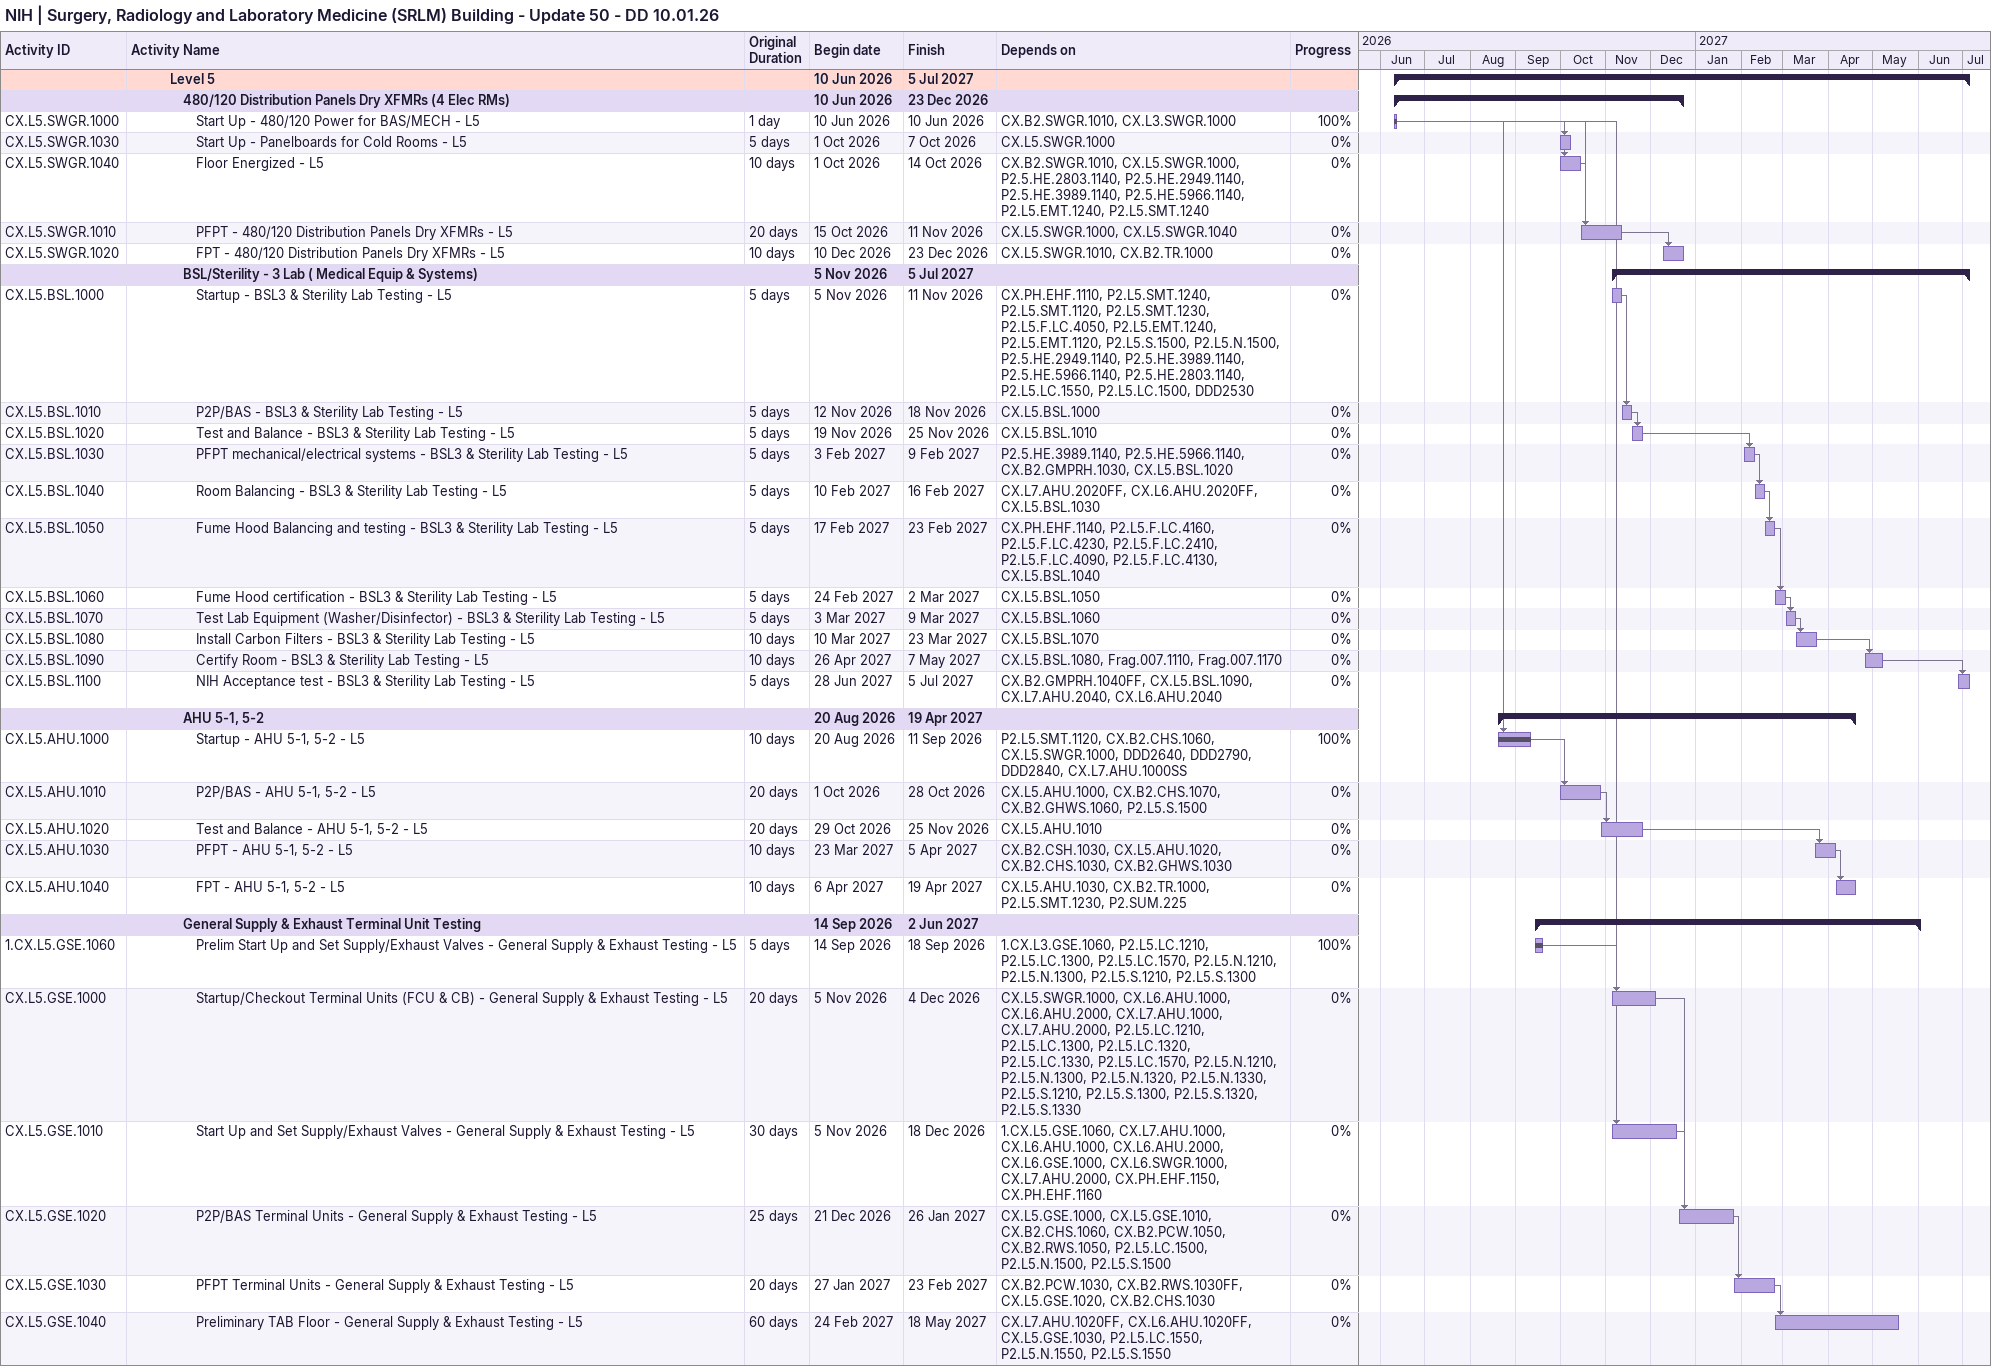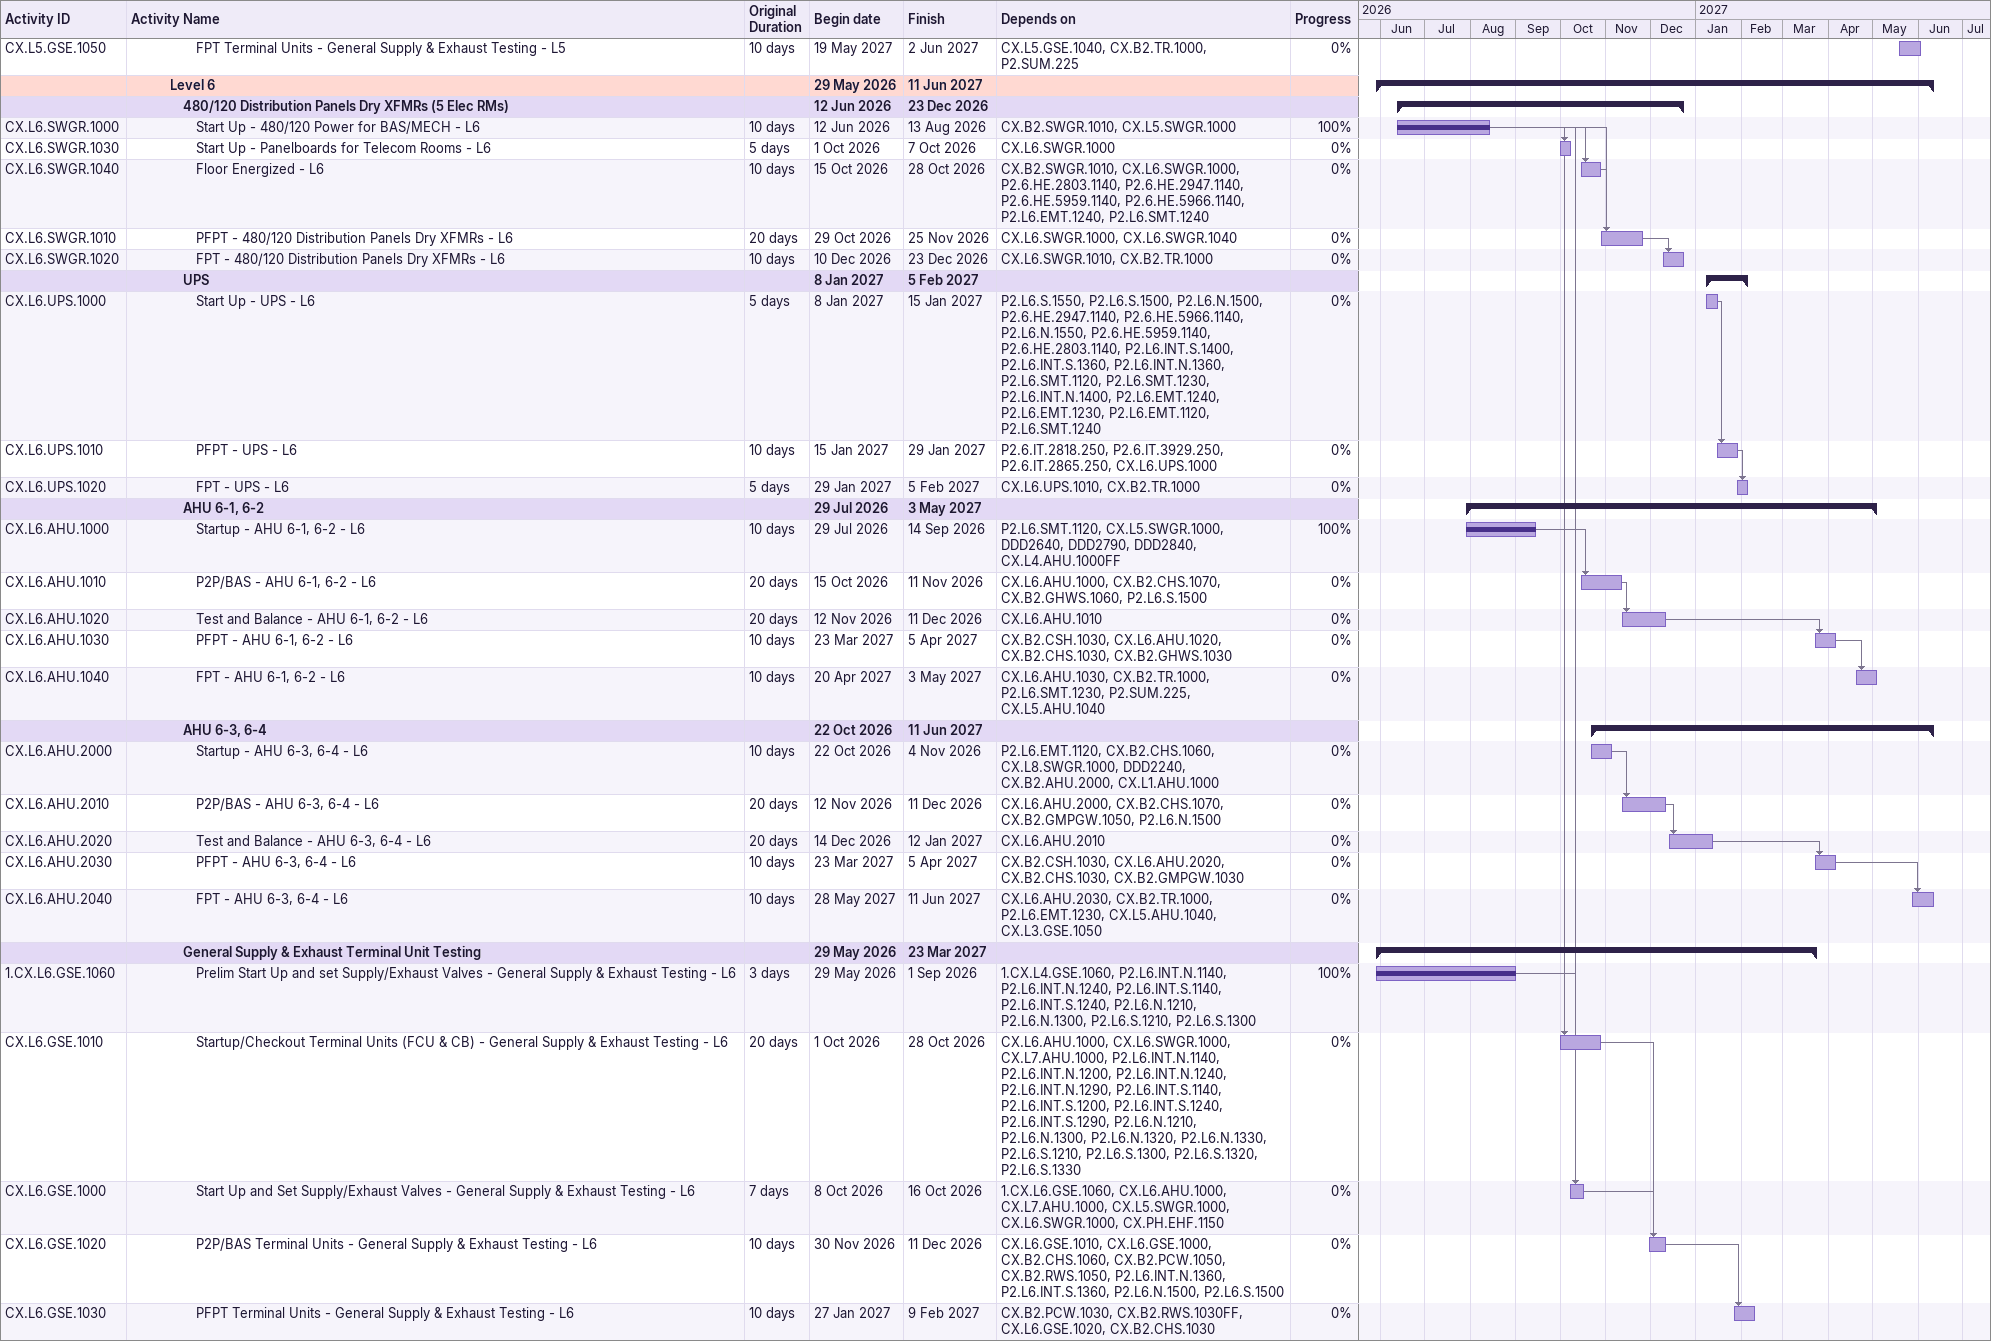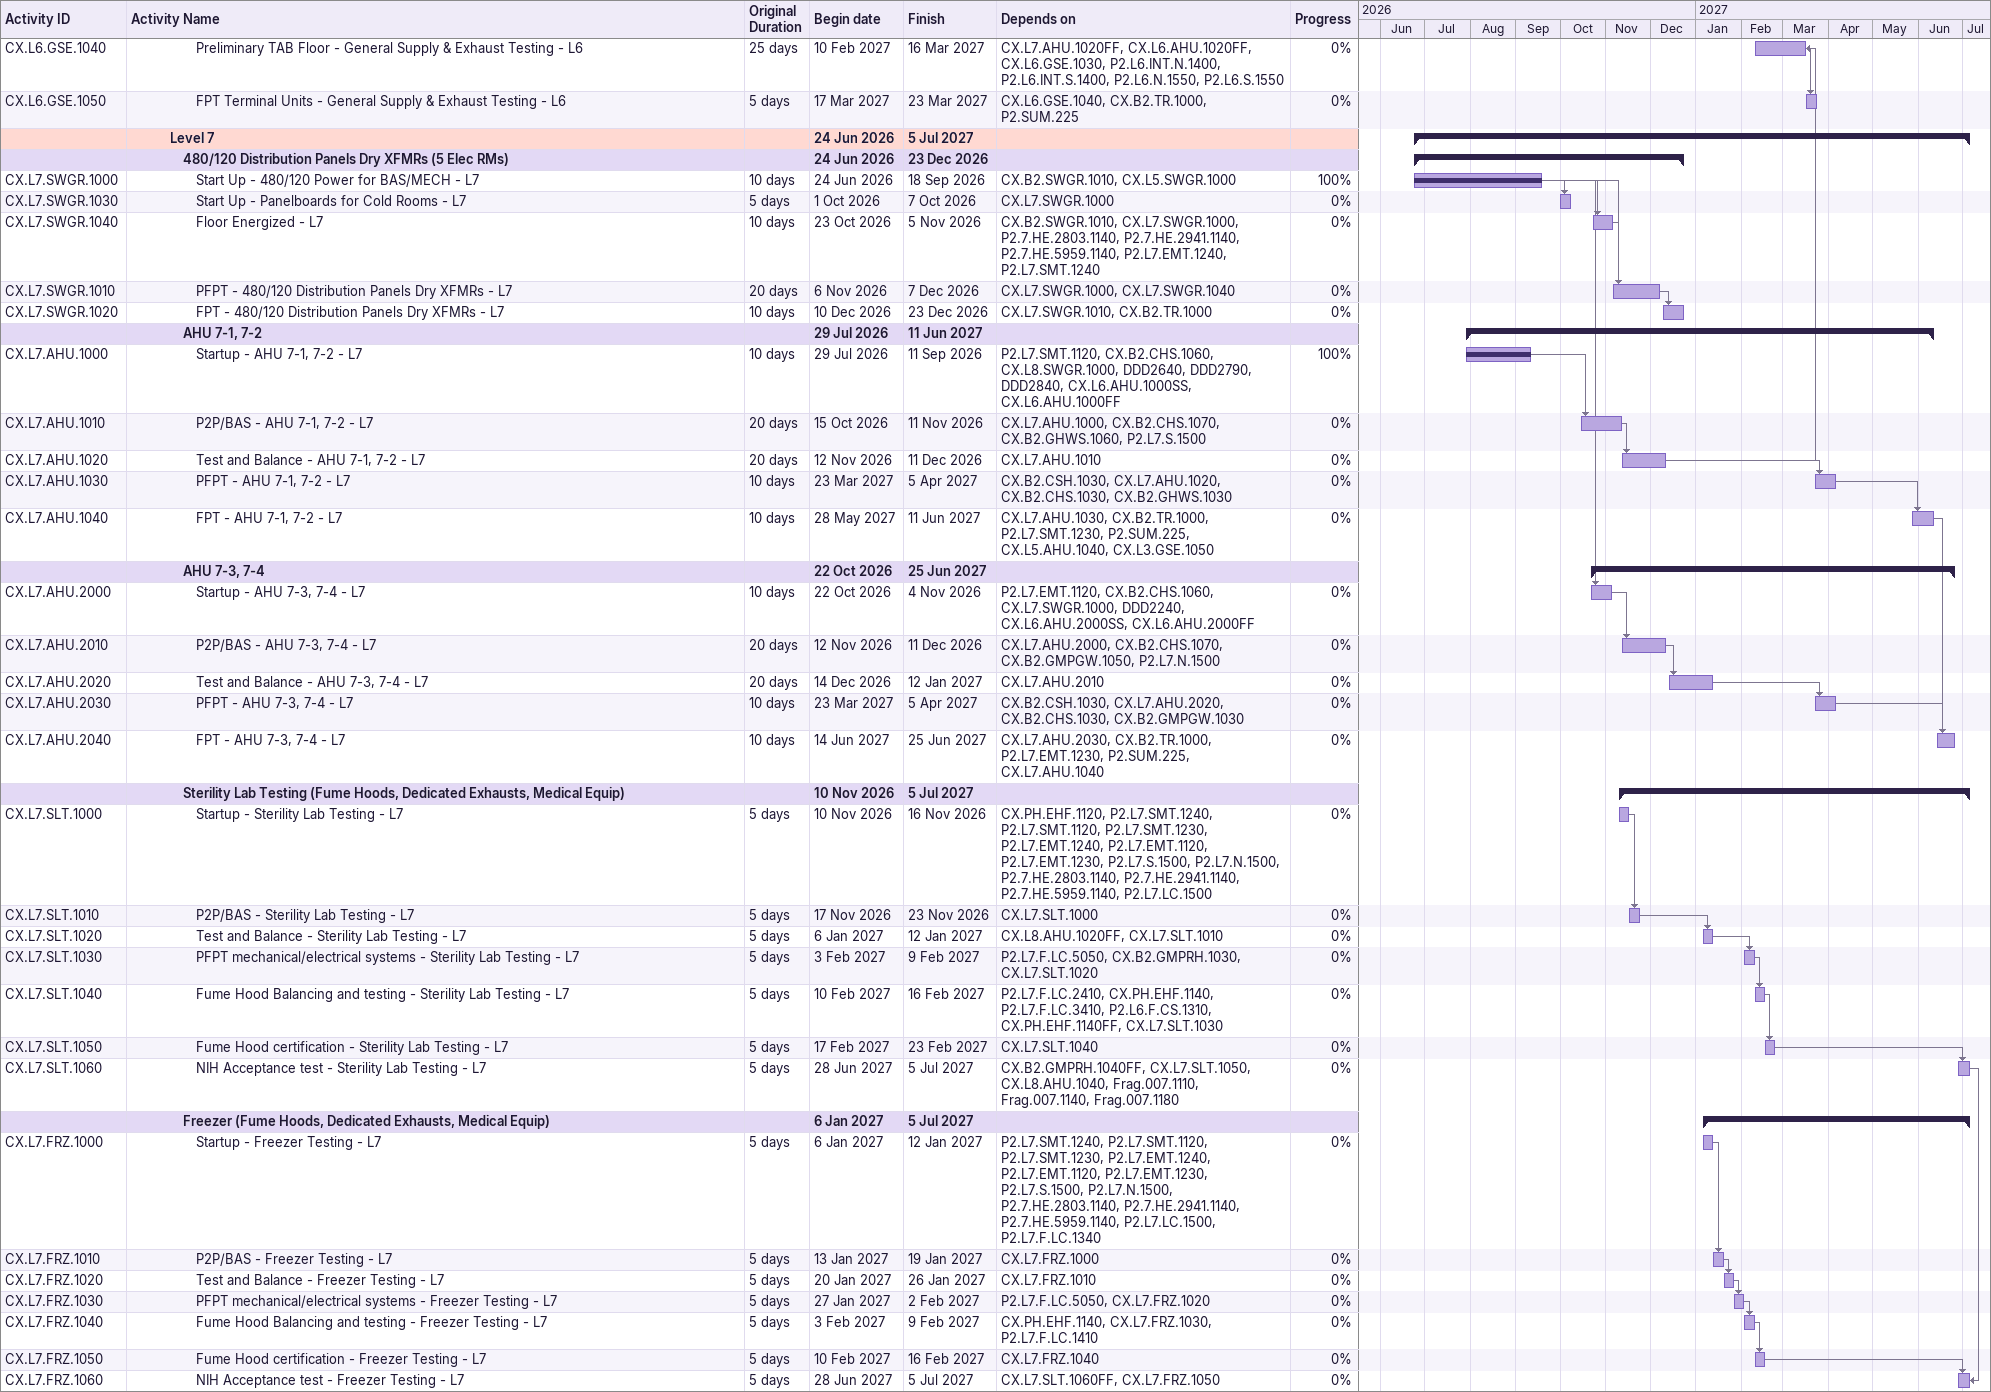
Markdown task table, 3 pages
NIH | Surgery, Radiology and Laboratory Medicine (SRLM) Building - Update 50 - DD 10.01.26

| ID | Level | Task | Original duration | Start | Finish | Predecessors | % complete |
|---|---|---|---|---|---|---|---|
|  | 4 | **Level 5** |  | 2026-06-10 | 2027-07-05 |  |  |
|  | 5 | **480/120 Distribution Panels Dry XFMRs (4 Elec RMs)** |  | 2026-06-10 | 2026-12-23 |  |  |
| CX.L5.SWGR.1000 | 6 | Start Up - 480/120 Power for BAS/MECH - L5 | 1d | 2026-06-10 | 2026-06-10 | CX.B2.SWGR.1010, CX.L3.SWGR.1000 | 100 |
| CX.L5.SWGR.1030 | 6 | Start Up - Panelboards for Cold Rooms - L5 | 5d | 2026-10-01 | 2026-10-07 | CX.L5.SWGR.1000 | 0 |
| CX.L5.SWGR.1040 | 6 | Floor Energized - L5 | 10d | 2026-10-01 | 2026-10-14 | CX.B2.SWGR.1010, CX.L5.SWGR.1000, P2.5.HE.2803.1140, P2.5.HE.2949.1140, P2.5.HE.3989.1140, P2.5.HE.5966.1140, P2.L5.EMT.1240, P2.L5.SMT.1240 | 0 |
| CX.L5.SWGR.1010 | 6 | PFPT - 480/120 Distribution Panels Dry XFMRs - L5 | 20d | 2026-10-15 | 2026-11-11 | CX.L5.SWGR.1000, CX.L5.SWGR.1040 | 0 |
| CX.L5.SWGR.1020 | 6 | FPT - 480/120 Distribution Panels Dry XFMRs - L5 | 10d | 2026-12-10 | 2026-12-23 | CX.L5.SWGR.1010, CX.B2.TR.1000 | 0 |
|  | 5 | **BSL/Sterility - 3 Lab ( Medical Equip & Systems)** |  | 2026-11-05 | 2027-07-05 |  |  |
| CX.L5.BSL.1000 | 6 | Startup - BSL3 & Sterility Lab Testing - L5 | 5d | 2026-11-05 | 2026-11-11 | CX.PH.EHF.1110, P2.L5.SMT.1240, P2.L5.SMT.1120, P2.L5.SMT.1230, P2.L5.F.LC.4050, P2.L5.EMT.1240, P2.L5.EMT.1120, P2.L5.S.1500, P2.L5.N.1500, P2.5.HE.2949.1140, P2.5.HE.3989.1140, P2.5.HE.5966.1140, P2.5.HE.2803.1140, P2.L5.LC.1550, P2.L5.LC.1500, DDD2530 | 0 |
| CX.L5.BSL.1010 | 6 | P2P/BAS - BSL3 & Sterility Lab Testing - L5 | 5d | 2026-11-12 | 2026-11-18 | CX.L5.BSL.1000 | 0 |
| CX.L5.BSL.1020 | 6 | Test and Balance - BSL3 & Sterility Lab Testing - L5 | 5d | 2026-11-19 | 2026-11-25 | CX.L5.BSL.1010 | 0 |
| CX.L5.BSL.1030 | 6 | PFPT mechanical/electrical systems - BSL3 & Sterility Lab Testing - L5 | 5d | 2027-02-03 | 2027-02-09 | P2.5.HE.3989.1140, P2.5.HE.5966.1140, CX.B2.GMPRH.1030, CX.L5.BSL.1020 | 0 |
| CX.L5.BSL.1040 | 6 | Room Balancing - BSL3 & Sterility Lab Testing - L5 | 5d | 2027-02-10 | 2027-02-16 | CX.L7.AHU.2020FF, CX.L6.AHU.2020FF, CX.L5.BSL.1030 | 0 |
| CX.L5.BSL.1050 | 6 | Fume Hood Balancing and testing - BSL3 & Sterility Lab Testing - L5 | 5d | 2027-02-17 | 2027-02-23 | CX.PH.EHF.1140, P2.L5.F.LC.4160, P2.L5.F.LC.4230, P2.L5.F.LC.2410, P2.L5.F.LC.4090, P2.L5.F.LC.4130, CX.L5.BSL.1040 | 0 |
| CX.L5.BSL.1060 | 6 | Fume Hood certification - BSL3 & Sterility Lab Testing - L5 | 5d | 2027-02-24 | 2027-03-02 | CX.L5.BSL.1050 | 0 |
| CX.L5.BSL.1070 | 6 | Test Lab Equipment (Washer/Disinfector) - BSL3 & Sterility Lab Testing - L5 | 5d | 2027-03-03 | 2027-03-09 | CX.L5.BSL.1060 | 0 |
| CX.L5.BSL.1080 | 6 | Install Carbon Filters - BSL3 & Sterility Lab Testing - L5 | 10d | 2027-03-10 | 2027-03-23 | CX.L5.BSL.1070 | 0 |
| CX.L5.BSL.1090 | 6 | Certify Room - BSL3 & Sterility Lab Testing - L5 | 10d | 2027-04-26 | 2027-05-07 | CX.L5.BSL.1080, Frag.007.1110, Frag.007.1170 | 0 |
| CX.L5.BSL.1100 | 6 | NIH Acceptance test - BSL3 & Sterility Lab Testing - L5 | 5d | 2027-06-28 | 2027-07-05 | CX.B2.GMPRH.1040FF, CX.L5.BSL.1090, CX.L7.AHU.2040, CX.L6.AHU.2040 | 0 |
|  | 5 | **AHU 5-1, 5-2** |  | 2026-08-20 | 2027-04-19 |  |  |
| CX.L5.AHU.1000 | 6 | Startup - AHU 5-1, 5-2 - L5 | 10d | 2026-08-20 | 2026-09-11 | P2.L5.SMT.1120, CX.B2.CHS.1060, CX.L5.SWGR.1000, DDD2640, DDD2790, DDD2840, CX.L7.AHU.1000SS | 100 |
| CX.L5.AHU.1010 | 6 | P2P/BAS - AHU 5-1, 5-2 - L5 | 20d | 2026-10-01 | 2026-10-28 | CX.L5.AHU.1000, CX.B2.CHS.1070, CX.B2.GHWS.1060, P2.L5.S.1500 | 0 |
| CX.L5.AHU.1020 | 6 | Test and Balance - AHU 5-1, 5-2 - L5 | 20d | 2026-10-29 | 2026-11-25 | CX.L5.AHU.1010 | 0 |
| CX.L5.AHU.1030 | 6 | PFPT - AHU 5-1, 5-2 - L5 | 10d | 2027-03-23 | 2027-04-05 | CX.B2.CSH.1030, CX.L5.AHU.1020, CX.B2.CHS.1030, CX.B2.GHWS.1030 | 0 |
| CX.L5.AHU.1040 | 6 | FPT - AHU 5-1, 5-2 - L5 | 10d | 2027-04-06 | 2027-04-19 | CX.L5.AHU.1030, CX.B2.TR.1000, P2.L5.SMT.1230, P2.SUM.225 | 0 |
|  | 5 | **General Supply & Exhaust Terminal Unit Testing** |  | 2026-09-14 | 2027-06-02 |  |  |
| 1.CX.L5.GSE.1060 | 6 | Prelim Start Up and Set Supply/Exhaust Valves - General Supply & Exhaust Testing - L5 | 5d | 2026-09-14 | 2026-09-18 | 1.CX.L3.GSE.1060, P2.L5.LC.1210, P2.L5.LC.1300, P2.L5.LC.1570, P2.L5.N.1210, P2.L5.N.1300, P2.L5.S.1210, P2.L5.S.1300 | 100 |
| CX.L5.GSE.1000 | 6 | Startup/Checkout Terminal Units (FCU & CB) - General Supply & Exhaust Testing - L5 | 20d | 2026-11-05 | 2026-12-04 | CX.L5.SWGR.1000, CX.L6.AHU.1000, CX.L6.AHU.2000, CX.L7.AHU.1000, CX.L7.AHU.2000, P2.L5.LC.1210, P2.L5.LC.1300, P2.L5.LC.1320, P2.L5.LC.1330, P2.L5.LC.1570, P2.L5.N.1210, P2.L5.N.1300, P2.L5.N.1320, P2.L5.N.1330, P2.L5.S.1210, P2.L5.S.1300, P2.L5.S.1320, P2.L5.S.1330 | 0 |
| CX.L5.GSE.1010 | 6 | Start Up and Set Supply/Exhaust Valves - General Supply & Exhaust Testing - L5 | 30d | 2026-11-05 | 2026-12-18 | 1.CX.L5.GSE.1060, CX.L7.AHU.1000, CX.L6.AHU.1000, CX.L6.AHU.2000, CX.L6.GSE.1000, CX.L6.SWGR.1000, CX.L7.AHU.2000, CX.PH.EHF.1150, CX.PH.EHF.1160 | 0 |
| CX.L5.GSE.1020 | 6 | P2P/BAS Terminal Units - General Supply & Exhaust Testing - L5 | 25d | 2026-12-21 | 2027-01-26 | CX.L5.GSE.1000, CX.L5.GSE.1010, CX.B2.CHS.1060, CX.B2.PCW.1050, CX.B2.RWS.1050, P2.L5.LC.1500, P2.L5.N.1500, P2.L5.S.1500 | 0 |
| CX.L5.GSE.1030 | 6 | PFPT Terminal Units - General Supply & Exhaust Testing - L5 | 20d | 2027-01-27 | 2027-02-23 | CX.B2.PCW.1030, CX.B2.RWS.1030FF, CX.L5.GSE.1020, CX.B2.CHS.1030 | 0 |
| CX.L5.GSE.1040 | 6 | Preliminary TAB Floor - General Supply & Exhaust Testing - L5 | 60d | 2027-02-24 | 2027-05-18 | CX.L7.AHU.1020FF, CX.L6.AHU.1020FF, CX.L5.GSE.1030, P2.L5.LC.1550, P2.L5.N.1550, P2.L5.S.1550 | 0 |
| CX.L5.GSE.1050 | 6 | FPT Terminal Units - General Supply & Exhaust Testing - L5 | 10d | 2027-05-19 | 2027-06-02 | CX.L5.GSE.1040, CX.B2.TR.1000, P2.SUM.225 | 0 |
|  | 4 | **Level 6** |  | 2026-05-29 | 2027-06-11 |  |  |
|  | 5 | **480/120 Distribution Panels Dry XFMRs (5 Elec RMs)** |  | 2026-06-12 | 2026-12-23 |  |  |
| CX.L6.SWGR.1000 | 6 | Start Up - 480/120 Power for BAS/MECH - L6 | 10d | 2026-06-12 | 2026-08-13 | CX.B2.SWGR.1010, CX.L5.SWGR.1000 | 100 |
| CX.L6.SWGR.1030 | 6 | Start Up - Panelboards for Telecom Rooms - L6 | 5d | 2026-10-01 | 2026-10-07 | CX.L6.SWGR.1000 | 0 |
| CX.L6.SWGR.1040 | 6 | Floor Energized - L6 | 10d | 2026-10-15 | 2026-10-28 | CX.B2.SWGR.1010, CX.L6.SWGR.1000, P2.6.HE.2803.1140, P2.6.HE.2947.1140, P2.6.HE.5959.1140, P2.6.HE.5966.1140, P2.L6.EMT.1240, P2.L6.SMT.1240 | 0 |
| CX.L6.SWGR.1010 | 6 | PFPT - 480/120 Distribution Panels Dry XFMRs - L6 | 20d | 2026-10-29 | 2026-11-25 | CX.L6.SWGR.1000, CX.L6.SWGR.1040 | 0 |
| CX.L6.SWGR.1020 | 6 | FPT - 480/120 Distribution Panels Dry XFMRs - L6 | 10d | 2026-12-10 | 2026-12-23 | CX.L6.SWGR.1010, CX.B2.TR.1000 | 0 |
|  | 5 | **UPS** |  | 2027-01-08 | 2027-02-05 |  |  |
| CX.L6.UPS.1000 | 6 | Start Up - UPS - L6 | 5d | 2027-01-08 | 2027-01-15 | P2.L6.S.1550, P2.L6.S.1500, P2.L6.N.1500, P2.6.HE.2947.1140, P2.6.HE.5966.1140, P2.L6.N.1550, P2.6.HE.5959.1140, P2.6.HE.2803.1140, P2.L6.INT.S.1400, P2.L6.INT.S.1360, P2.L6.INT.N.1360, P2.L6.SMT.1120, P2.L6.SMT.1230, P2.L6.INT.N.1400, P2.L6.EMT.1240, P2.L6.EMT.1230, P2.L6.EMT.1120, P2.L6.SMT.1240 | 0 |
| CX.L6.UPS.1010 | 6 | PFPT - UPS - L6 | 10d | 2027-01-15 | 2027-01-29 | P2.6.IT.2818.250, P2.6.IT.3929.250, P2.6.IT.2865.250, CX.L6.UPS.1000 | 0 |
| CX.L6.UPS.1020 | 6 | FPT - UPS - L6 | 5d | 2027-01-29 | 2027-02-05 | CX.L6.UPS.1010, CX.B2.TR.1000 | 0 |
|  | 5 | **AHU 6-1, 6-2** |  | 2026-07-29 | 2027-05-03 |  |  |
| CX.L6.AHU.1000 | 6 | Startup - AHU 6-1, 6-2 - L6 | 10d | 2026-07-29 | 2026-09-14 | P2.L6.SMT.1120, CX.L5.SWGR.1000, DDD2640, DDD2790, DDD2840, CX.L4.AHU.1000FF | 100 |
| CX.L6.AHU.1010 | 6 | P2P/BAS - AHU 6-1, 6-2 - L6 | 20d | 2026-10-15 | 2026-11-11 | CX.L6.AHU.1000, CX.B2.CHS.1070, CX.B2.GHWS.1060, P2.L6.S.1500 | 0 |
| CX.L6.AHU.1020 | 6 | Test and Balance - AHU 6-1, 6-2 - L6 | 20d | 2026-11-12 | 2026-12-11 | CX.L6.AHU.1010 | 0 |
| CX.L6.AHU.1030 | 6 | PFPT - AHU 6-1, 6-2 - L6 | 10d | 2027-03-23 | 2027-04-05 | CX.B2.CSH.1030, CX.L6.AHU.1020, CX.B2.CHS.1030, CX.B2.GHWS.1030 | 0 |
| CX.L6.AHU.1040 | 6 | FPT - AHU 6-1, 6-2 - L6 | 10d | 2027-04-20 | 2027-05-03 | CX.L6.AHU.1030, CX.B2.TR.1000, P2.L6.SMT.1230, P2.SUM.225, CX.L5.AHU.1040 | 0 |
|  | 5 | **AHU 6-3, 6-4** |  | 2026-10-22 | 2027-06-11 |  |  |
| CX.L6.AHU.2000 | 6 | Startup - AHU 6-3, 6-4 - L6 | 10d | 2026-10-22 | 2026-11-04 | P2.L6.EMT.1120, CX.B2.CHS.1060, CX.L8.SWGR.1000, DDD2240, CX.B2.AHU.2000, CX.L1.AHU.1000 | 0 |
| CX.L6.AHU.2010 | 6 | P2P/BAS - AHU 6-3, 6-4 - L6 | 20d | 2026-11-12 | 2026-12-11 | CX.L6.AHU.2000, CX.B2.CHS.1070, CX.B2.GMPGW.1050, P2.L6.N.1500 | 0 |
| CX.L6.AHU.2020 | 6 | Test and Balance - AHU 6-3, 6-4 - L6 | 20d | 2026-12-14 | 2027-01-12 | CX.L6.AHU.2010 | 0 |
| CX.L6.AHU.2030 | 6 | PFPT - AHU 6-3, 6-4 - L6 | 10d | 2027-03-23 | 2027-04-05 | CX.B2.CSH.1030, CX.L6.AHU.2020, CX.B2.CHS.1030, CX.B2.GMPGW.1030 | 0 |
| CX.L6.AHU.2040 | 6 | FPT - AHU 6-3, 6-4 - L6 | 10d | 2027-05-28 | 2027-06-11 | CX.L6.AHU.2030, CX.B2.TR.1000, P2.L6.EMT.1230, CX.L5.AHU.1040, CX.L3.GSE.1050 | 0 |
|  | 5 | **General Supply & Exhaust Terminal Unit Testing** |  | 2026-05-29 | 2027-03-23 |  |  |
| 1.CX.L6.GSE.1060 | 6 | Prelim Start Up and set Supply/Exhaust Valves - General Supply & Exhaust Testing - L6 | 3d | 2026-05-29 | 2026-09-01 | 1.CX.L4.GSE.1060, P2.L6.INT.N.1140, P2.L6.INT.N.1240, P2.L6.INT.S.1140, P2.L6.INT.S.1240, P2.L6.N.1210, P2.L6.N.1300, P2.L6.S.1210, P2.L6.S.1300 | 100 |
| CX.L6.GSE.1010 | 6 | Startup/Checkout Terminal Units (FCU & CB) - General Supply & Exhaust Testing - L6 | 20d | 2026-10-01 | 2026-10-28 | CX.L6.AHU.1000, CX.L6.SWGR.1000, CX.L7.AHU.1000, P2.L6.INT.N.1140, P2.L6.INT.N.1200, P2.L6.INT.N.1240, P2.L6.INT.N.1290, P2.L6.INT.S.1140, P2.L6.INT.S.1200, P2.L6.INT.S.1240, P2.L6.INT.S.1290, P2.L6.N.1210, P2.L6.N.1300, P2.L6.N.1320, P2.L6.N.1330, P2.L6.S.1210, P2.L6.S.1300, P2.L6.S.1320, P2.L6.S.1330 | 0 |
| CX.L6.GSE.1000 | 6 | Start Up and Set Supply/Exhaust Valves - General Supply & Exhaust Testing - L6 | 7d | 2026-10-08 | 2026-10-16 | 1.CX.L6.GSE.1060, CX.L6.AHU.1000, CX.L7.AHU.1000, CX.L5.SWGR.1000, CX.L6.SWGR.1000, CX.PH.EHF.1150 | 0 |
| CX.L6.GSE.1020 | 6 | P2P/BAS Terminal Units - General Supply & Exhaust Testing - L6 | 10d | 2026-11-30 | 2026-12-11 | CX.L6.GSE.1010, CX.L6.GSE.1000, CX.B2.CHS.1060, CX.B2.PCW.1050, CX.B2.RWS.1050, P2.L6.INT.N.1360, P2.L6.INT.S.1360, P2.L6.N.1500, P2.L6.S.1500 | 0 |
| CX.L6.GSE.1030 | 6 | PFPT Terminal Units - General Supply & Exhaust Testing - L6 | 10d | 2027-01-27 | 2027-02-09 | CX.B2.PCW.1030, CX.B2.RWS.1030FF, CX.L6.GSE.1020, CX.B2.CHS.1030 | 0 |
| CX.L6.GSE.1040 | 6 | Preliminary TAB Floor - General Supply & Exhaust Testing - L6 | 25d | 2027-02-10 | 2027-03-16 | CX.L7.AHU.1020FF, CX.L6.AHU.1020FF, CX.L6.GSE.1030, P2.L6.INT.N.1400, P2.L6.INT.S.1400, P2.L6.N.1550, P2.L6.S.1550 | 0 |
| CX.L6.GSE.1050 | 6 | FPT Terminal Units - General Supply & Exhaust Testing - L6 | 5d | 2027-03-17 | 2027-03-23 | CX.L6.GSE.1040, CX.B2.TR.1000, P2.SUM.225 | 0 |
|  | 4 | **Level 7** |  | 2026-06-24 | 2027-07-05 |  |  |
|  | 5 | **480/120 Distribution Panels Dry XFMRs (5 Elec RMs)** |  | 2026-06-24 | 2026-12-23 |  |  |
| CX.L7.SWGR.1000 | 6 | Start Up - 480/120 Power for BAS/MECH - L7 | 10d | 2026-06-24 | 2026-09-18 | CX.B2.SWGR.1010, CX.L5.SWGR.1000 | 100 |
| CX.L7.SWGR.1030 | 6 | Start Up - Panelboards for Cold Rooms - L7 | 5d | 2026-10-01 | 2026-10-07 | CX.L7.SWGR.1000 | 0 |
| CX.L7.SWGR.1040 | 6 | Floor Energized - L7 | 10d | 2026-10-23 | 2026-11-05 | CX.B2.SWGR.1010, CX.L7.SWGR.1000, P2.7.HE.2803.1140, P2.7.HE.2941.1140, P2.7.HE.5959.1140, P2.L7.EMT.1240, P2.L7.SMT.1240 | 0 |
| CX.L7.SWGR.1010 | 6 | PFPT - 480/120 Distribution Panels Dry XFMRs - L7 | 20d | 2026-11-06 | 2026-12-07 | CX.L7.SWGR.1000, CX.L7.SWGR.1040 | 0 |
| CX.L7.SWGR.1020 | 6 | FPT - 480/120 Distribution Panels Dry XFMRs - L7 | 10d | 2026-12-10 | 2026-12-23 | CX.L7.SWGR.1010, CX.B2.TR.1000 | 0 |
|  | 5 | **AHU 7-1, 7-2** |  | 2026-07-29 | 2027-06-11 |  |  |
| CX.L7.AHU.1000 | 6 | Startup - AHU 7-1, 7-2 - L7 | 10d | 2026-07-29 | 2026-09-11 | P2.L7.SMT.1120, CX.B2.CHS.1060, CX.L8.SWGR.1000, DDD2640, DDD2790, DDD2840, CX.L6.AHU.1000SS, CX.L6.AHU.1000FF | 100 |
| CX.L7.AHU.1010 | 6 | P2P/BAS - AHU 7-1, 7-2 - L7 | 20d | 2026-10-15 | 2026-11-11 | CX.L7.AHU.1000, CX.B2.CHS.1070, CX.B2.GHWS.1060, P2.L7.S.1500 | 0 |
| CX.L7.AHU.1020 | 6 | Test and Balance - AHU 7-1, 7-2 - L7 | 20d | 2026-11-12 | 2026-12-11 | CX.L7.AHU.1010 | 0 |
| CX.L7.AHU.1030 | 6 | PFPT - AHU 7-1, 7-2 - L7 | 10d | 2027-03-23 | 2027-04-05 | CX.B2.CSH.1030, CX.L7.AHU.1020, CX.B2.CHS.1030, CX.B2.GHWS.1030 | 0 |
| CX.L7.AHU.1040 | 6 | FPT - AHU 7-1, 7-2 - L7 | 10d | 2027-05-28 | 2027-06-11 | CX.L7.AHU.1030, CX.B2.TR.1000, P2.L7.SMT.1230, P2.SUM.225, CX.L5.AHU.1040, CX.L3.GSE.1050 | 0 |
|  | 5 | **AHU 7-3, 7-4** |  | 2026-10-22 | 2027-06-25 |  |  |
| CX.L7.AHU.2000 | 6 | Startup - AHU 7-3, 7-4 - L7 | 10d | 2026-10-22 | 2026-11-04 | P2.L7.EMT.1120, CX.B2.CHS.1060, CX.L7.SWGR.1000, DDD2240, CX.L6.AHU.2000SS, CX.L6.AHU.2000FF | 0 |
| CX.L7.AHU.2010 | 6 | P2P/BAS - AHU 7-3, 7-4 - L7 | 20d | 2026-11-12 | 2026-12-11 | CX.L7.AHU.2000, CX.B2.CHS.1070, CX.B2.GMPGW.1050, P2.L7.N.1500 | 0 |
| CX.L7.AHU.2020 | 6 | Test and Balance - AHU 7-3, 7-4 - L7 | 20d | 2026-12-14 | 2027-01-12 | CX.L7.AHU.2010 | 0 |
| CX.L7.AHU.2030 | 6 | PFPT - AHU 7-3, 7-4 - L7 | 10d | 2027-03-23 | 2027-04-05 | CX.B2.CSH.1030, CX.L7.AHU.2020, CX.B2.CHS.1030, CX.B2.GMPGW.1030 | 0 |
| CX.L7.AHU.2040 | 6 | FPT - AHU 7-3, 7-4 - L7 | 10d | 2027-06-14 | 2027-06-25 | CX.L7.AHU.2030, CX.B2.TR.1000, P2.L7.EMT.1230, P2.SUM.225, CX.L7.AHU.1040 | 0 |
|  | 5 | **Sterility Lab Testing (Fume Hoods, Dedicated Exhausts, Medical Equip)** |  | 2026-11-10 | 2027-07-05 |  |  |
| CX.L7.SLT.1000 | 6 | Startup - Sterility Lab Testing - L7 | 5d | 2026-11-10 | 2026-11-16 | CX.PH.EHF.1120, P2.L7.SMT.1240, P2.L7.SMT.1120, P2.L7.SMT.1230, P2.L7.EMT.1240, P2.L7.EMT.1120, P2.L7.EMT.1230, P2.L7.S.1500, P2.L7.N.1500, P2.7.HE.2803.1140, P2.7.HE.2941.1140, P2.7.HE.5959.1140, P2.L7.LC.1500 | 0 |
| CX.L7.SLT.1010 | 6 | P2P/BAS - Sterility Lab Testing - L7 | 5d | 2026-11-17 | 2026-11-23 | CX.L7.SLT.1000 | 0 |
| CX.L7.SLT.1020 | 6 | Test and Balance - Sterility Lab Testing - L7 | 5d | 2027-01-06 | 2027-01-12 | CX.L8.AHU.1020FF, CX.L7.SLT.1010 | 0 |
| CX.L7.SLT.1030 | 6 | PFPT mechanical/electrical systems - Sterility Lab Testing - L7 | 5d | 2027-02-03 | 2027-02-09 | P2.L7.F.LC.5050, CX.B2.GMPRH.1030, CX.L7.SLT.1020 | 0 |
| CX.L7.SLT.1040 | 6 | Fume Hood Balancing and testing - Sterility Lab Testing - L7 | 5d | 2027-02-10 | 2027-02-16 | P2.L7.F.LC.2410, CX.PH.EHF.1140, P2.L7.F.LC.3410, P2.L6.F.CS.1310, CX.PH.EHF.1140FF, CX.L7.SLT.1030 | 0 |
| CX.L7.SLT.1050 | 6 | Fume Hood certification - Sterility Lab Testing - L7 | 5d | 2027-02-17 | 2027-02-23 | CX.L7.SLT.1040 | 0 |
| CX.L7.SLT.1060 | 6 | NIH Acceptance test - Sterility Lab Testing - L7 | 5d | 2027-06-28 | 2027-07-05 | CX.B2.GMPRH.1040FF, CX.L7.SLT.1050, CX.L8.AHU.1040, Frag.007.1110, Frag.007.1140, Frag.007.1180 | 0 |
|  | 5 | **Freezer (Fume Hoods, Dedicated Exhausts, Medical Equip)** |  | 2027-01-06 | 2027-07-05 |  |  |
| CX.L7.FRZ.1000 | 6 | Startup - Freezer Testing - L7 | 5d | 2027-01-06 | 2027-01-12 | P2.L7.SMT.1240, P2.L7.SMT.1120, P2.L7.SMT.1230, P2.L7.EMT.1240, P2.L7.EMT.1120, P2.L7.EMT.1230, P2.L7.S.1500, P2.L7.N.1500, P2.7.HE.2803.1140, P2.7.HE.2941.1140, P2.7.HE.5959.1140, P2.L7.LC.1500, P2.L7.F.LC.1340 | 0 |
| CX.L7.FRZ.1010 | 6 | P2P/BAS - Freezer Testing - L7 | 5d | 2027-01-13 | 2027-01-19 | CX.L7.FRZ.1000 | 0 |
| CX.L7.FRZ.1020 | 6 | Test and Balance - Freezer Testing - L7 | 5d | 2027-01-20 | 2027-01-26 | CX.L7.FRZ.1010 | 0 |
| CX.L7.FRZ.1030 | 6 | PFPT mechanical/electrical systems - Freezer Testing - L7 | 5d | 2027-01-27 | 2027-02-02 | P2.L7.F.LC.5050, CX.L7.FRZ.1020 | 0 |
| CX.L7.FRZ.1040 | 6 | Fume Hood Balancing and testing - Freezer Testing - L7 | 5d | 2027-02-03 | 2027-02-09 | CX.PH.EHF.1140, CX.L7.FRZ.1030, P2.L7.F.LC.1410 | 0 |
| CX.L7.FRZ.1050 | 6 | Fume Hood certification - Freezer Testing - L7 | 5d | 2027-02-10 | 2027-02-16 | CX.L7.FRZ.1040 | 0 |
| CX.L7.FRZ.1060 | 6 | NIH Acceptance test - Freezer Testing - L7 | 5d | 2027-06-28 | 2027-07-05 | CX.L7.SLT.1060FF, CX.L7.FRZ.1050 | 0 |
